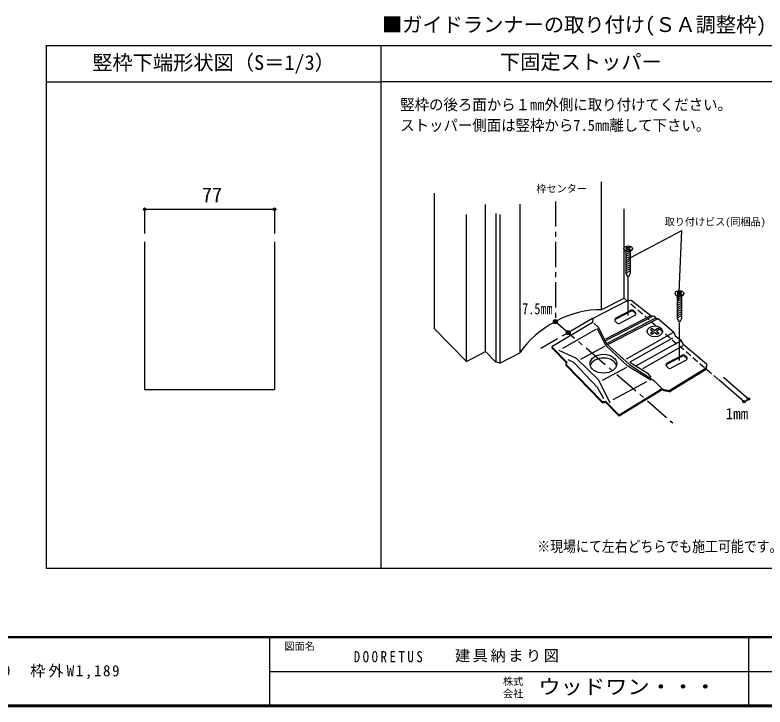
# Model space of a CAD drawing. Units: millimetres, scale not verified, with parts at other scales. Extents: x -973 to 977, y -701 to 696.
# Drawn here: x -250 to 491, y -701 to -17 of the extents above; entities that cross this region are included whole.
import ezdxf
from ezdxf.enums import TextEntityAlignment as Align

# ---------------------------------------------------------------- set-up
doc = ezdxf.new("R2010")
doc.units = ezdxf.units.MM
doc.header["$LTSCALE"] = 5
doc.header["$PDMODE"] = 32
doc.header["$PDSIZE"] = 2.5
doc.linetypes.add('CHAIN1', pattern=[8, 5, -1, 1, -1])
doc.linetypes.add('DASHED1', pattern=[1.8, 1.2, -0.6])
for name, color, linetype in [('1-E', 7, 'Continuous'), ('F-0_補助線', 7, 'Continuous'), ('F-1_枠', 6, 'Continuous'), ('F-A_文字', 7, 'Continuous')]:
    doc.layers.add(name, color=color, linetype=linetype)
doc.styles.add('ＭＳ ゴシック', font='')
doc.styles.get('ＭＳ ゴシック').set_extended_font_data('MS Gothic')

msp = doc.modelspace()

# ---------------------------------------------------------------- hatches: boundary and pattern name
at = {"layer": '1-E'}
for points in [[(286.331, -319.971, 1), (282.331, -319.971, 1)], [(299.027, -330.93, 1), (295.027, -330.93, 1)]]:
    msp.add_hatch(color=256, dxfattribs=at).paths.add_polyline_path(points)

# ---------------------------------------------------------------- linework, layer by layer
at = {"layer": '1-E', "color": 3}
for p, q in [((-218.906, -47.122), (112.039, -47.122)), ((112.039, -47.122), (901.639, -47.122)), ((112.039, -563.638), (112.039, -47.122)), ((-218.906, -83.122), (112.039, -83.122)), ((901.639, -83.122), (112.039, -83.122)), ((-121.631, -241.282), (-121.631, -387.164)), ((6.703, -241.282), (6.703, -387.164)), ((-121.631, -387.164), (6.703, -387.164))]:
    msp.add_line(p, q, dxfattribs=at)
at = {"layer": '1-E', "color": 2}
for p, q in [((329.614, -182.083), (329.614, -308.317)), ((164.632, -193.008), (164.632, -327.002)), ((215.174, -349.672), (215.174, -204.296)), ((249.107, -204.06), (249.107, -351.008)), ((196.339, -359.367), (196.339, -214.253)), ((225.395, -213.07), (225.395, -360.105)), ((229.531, -214.131), (229.531, -361.084)), ((352.143, -296.759), (352.143, -208.688)), ((329.614, -308.305), (352.143, -296.759)), ((329.099, -312.459), (329.127, -312.458)), ((196.339, -359.367), (164.632, -327.002)), ((196.339, -359.367), (215.174, -349.672)), ((225.395, -360.105), (215.174, -349.672)), ((229.531, -361.084), (249.107, -351.008)), ((229.531, -361.084), (225.395, -360.105))]:
    msp.add_line(p, q, dxfattribs=at)
at = {"layer": '1-E', "color": 4}
for p, q in [((-121.631, -209.025), (-121.631, -232.949)), ((-121.631, -209.025), (6.703, -209.025)), ((6.703, -209.025), (6.703, -232.949)), ((356.733, -257.837), (409.364, -230.003)), ((406.145, -298.886), (409.364, -230.003)), ((284.331, -319.971), (297.027, -330.93)), ((470.815, -399.198), (445.858, -377.655)), ((475.152, -396.543), (450.394, -375.171)), ((470.815, -399.198), (475.152, -396.543))]:
    msp.add_line(p, q, dxfattribs=at)
at = {"layer": '1-E'}
for p, q in [((460.267, -221.18), (460.025, -221.306)), ((354.775, -246.405), (353.992, -246.908)), ((353.992, -246.908), (355.383, -247.803)), ((355.383, -247.803), (353.992, -248.697)), ((353.992, -248.697), (354.775, -249.2)), ((353.997, -250.293), (353.997, -272.641)), ((358.334, -251.708), (353.997, -253.786)), ((354.775, -246.405), (356.166, -247.299)), ((356.166, -248.306), (354.775, -249.2)), ((357.557, -246.405), (356.166, -247.299)), ((356.166, -248.306), (357.557, -249.2)), ((357.557, -246.405), (358.339, -246.908)), ((358.339, -248.697), (357.557, -249.2)), ((358.334, -250.33), (358.334, -272.641)), ((358.334, -253.735), (353.997, -255.814)), ((358.334, -255.762), (353.997, -257.841)), ((358.334, -257.79), (353.997, -259.868)), ((358.334, -259.817), (353.997, -261.895)), ((358.334, -261.844), (353.997, -263.923)), ((358.334, -263.871), (353.997, -265.95)), ((358.334, -265.899), (353.997, -267.977)), ((358.334, -267.926), (353.997, -270.004)), ((358.334, -269.953), (353.997, -272.032)), ((353.997, -272.641), (356.166, -276.397)), ((358.334, -272.641), (356.166, -276.397)), ((356.166, -313.959), (356.166, -277.172)), ((405.487, -290.783), (404.704, -291.286)), ((404.704, -291.286), (406.095, -292.18)), ((406.095, -292.18), (404.704, -293.074)), ((404.704, -293.074), (405.487, -293.578)), ((404.709, -294.67), (404.709, -317.018)), ((409.046, -296.086), (404.709, -298.164)), ((405.487, -290.783), (406.878, -291.677)), ((406.878, -292.683), (405.487, -293.578)), ((408.269, -290.783), (406.878, -291.677)), ((406.878, -292.683), (408.269, -293.578)), ((408.269, -290.783), (409.052, -291.286)), ((409.052, -293.074), (408.269, -293.578)), ((409.046, -294.708), (409.046, -317.018)), ((355.351, -299.528), (321.213, -317.023)), ((355.351, -299.528), (359.229, -299.016)), ((359.229, -299.016), (378.74, -314.041)), ((409.046, -298.113), (404.709, -300.191)), ((409.046, -300.14), (404.709, -302.218)), ((409.046, -302.167), (404.709, -304.246)), ((359.162, -308.802), (343.954, -316.683)), ((359.162, -309.802), (343.954, -317.683)), ((359.162, -308.802), (359.162, -309.802)), ((359.573, -308.644), (359.573, -309.644)), ((359.815, -308.596), (359.815, -309.596)), ((360.082, -308.578), (360.082, -309.578)), ((360.374, -308.6), (360.374, -309.6)), ((360.645, -308.659), (360.645, -309.659)), ((361.363, -309.042), (361.363, -310.042)), ((361.363, -309.042), (363.177, -310.556)), ((361.363, -310.042), (363.177, -311.556)), ((409.046, -304.195), (404.709, -306.273)), ((409.046, -306.222), (404.709, -308.3)), ((409.046, -308.249), (404.709, -310.328)), ((409.046, -310.276), (404.709, -312.355)), ((321.213, -317.023), (320.852, -320.95)), ((380.933, -314.643), (333.686, -339.19)), ((378.349, -314.244), (333.754, -337.412)), ((383.251, -316.681), (335.155, -341.668)), ((385.474, -317.233), (336.556, -342.647)), ((343.046, -317.648), (343.046, -318.648)), ((343.246, -317.298), (343.246, -318.298)), ((343.954, -316.683), (343.954, -317.683)), ((362.816, -313.867), (347.609, -321.748)), ((378.74, -314.041), (381.84, -314.796)), ((381.84, -314.796), (383.597, -316.501)), ((383.597, -316.501), (385.778, -316.945)), ((385.778, -316.945), (401.408, -330.438)), ((409.046, -312.304), (404.709, -314.382)), ((409.046, -314.331), (404.709, -316.409)), ((404.709, -317.018), (406.878, -320.774)), ((409.046, -317.018), (406.878, -320.774)), ((320.852, -320.95), (280.925, -345.079)), ((322.157, -321.72), (326.425, -325.601)), ((326.425, -325.601), (335.034, -342.316)), ((345.407, -321.508), (343.593, -319.995)), ((406.878, -358.337), (406.878, -321.549)), ((324.301, -327.826), (291.179, -346.716)), ((334.086, -343.735), (325.823, -326.867)), ((354.475, -356.908), (400.757, -330.805)), ((379.78, -326.895), (378.215, -327.901)), ((378.215, -327.901), (380.997, -329.689)), ((380.997, -329.689), (378.215, -331.478)), ((378.215, -331.478), (379.78, -332.484)), ((379.78, -326.895), (382.562, -328.683)), ((382.562, -330.695), (379.78, -332.484)), ((385.344, -326.895), (382.562, -328.683)), ((382.562, -330.695), (385.344, -332.484)), ((385.344, -326.895), (386.909, -327.901)), ((386.909, -331.478), (385.344, -332.484)), ((401.408, -330.438), (402.549, -334.053)), ((400.136, -336.267), (357.824, -360.132)), ((407.898, -339.321), (364.206, -363.829)), ((402.549, -334.053), (407.774, -337.913)), ((407.774, -337.913), (410.094, -341.97)), ((280.925, -345.079), (280.925, -346.079)), ((280.925, -345.079), (296.001, -360.393)), ((280.925, -346.079), (295.388, -360.77)), ((287.745, -348.168), (304.868, -356.31)), ((332.91, -344.538), (309.064, -357.364)), ((355.834, -363.922), (334.086, -343.735)), ((335.034, -342.316), (357.493, -362.491)), ((410.094, -344.014), (370.536, -366.746)), ((410.094, -341.97), (433.773, -361.819)), ((409.874, -353.18), (394.667, -361.061)), ((409.874, -354.18), (394.667, -362.061)), ((409.874, -353.18), (409.874, -354.18)), ((410.286, -353.022), (410.286, -354.022)), ((410.527, -352.974), (410.527, -353.974)), ((410.794, -352.956), (410.794, -353.956)), ((411.086, -352.977), (411.086, -353.977)), ((411.357, -353.037), (411.357, -354.037)), ((412.076, -353.42), (412.076, -354.42)), ((412.076, -353.42), (413.889, -354.934)), ((412.076, -354.42), (413.889, -355.934)), ((294.531, -361.856), (294.531, -362.856)), ((294.648, -362.325), (294.648, -363.325)), ((294.807, -362.546), (294.807, -363.546)), ((294.818, -362.558), (329.925, -398.219)), ((295.007, -361.005), (296.001, -360.393)), ((295.06, -362.804), (295.06, -363.804)), ((302.584, -360.597), (296.827, -357.847)), ((325.931, -385.135), (302.584, -360.597)), ((304.868, -356.31), (327.275, -377.898)), ((357.493, -362.491), (381.711, -378.252)), ((357.824, -360.132), (374.993, -370.777)), ((393.759, -362.026), (393.759, -363.026)), ((393.959, -361.675), (393.959, -362.675)), ((394.667, -361.061), (394.667, -362.061)), ((413.528, -358.245), (398.321, -366.126)), ((433.773, -361.819), (433.245, -365.906)), ((433.773, -362.819), (433.245, -366.906)), ((433.773, -361.819), (433.773, -362.819)), ((294.818, -363.558), (329.925, -399.219)), ((354.472, -365.26), (330.626, -378.089)), ((378.474, -377.962), (355.834, -363.922)), ((396.119, -365.886), (394.306, -364.373)), ((433.245, -365.906), (396.687, -388.287)), ((396.687, -389.287), (433.245, -366.906)), ((433.245, -366.906), (433.245, -365.906)), ((338.37, -400.555), (327.275, -377.898)), ((374.993, -370.777), (378.75, -374.976)), ((332.146, -396.326), (325.931, -385.135)), ((374.382, -379.479), (341.028, -397.423)), ((381.711, -378.252), (389.752, -386.479)), ((389.752, -387.479), (347.357, -413.56)), ((389.752, -386.479), (347.358, -412.561)), ((389.752, -386.479), (389.752, -387.479)), ((391.801, -387.564), (389.752, -386.479)), ((391.801, -388.564), (389.752, -387.479)), ((391.801, -387.564), (391.801, -388.564)), ((396.687, -388.287), (391.801, -387.564)), ((396.687, -389.287), (391.801, -388.564)), ((396.687, -388.287), (396.687, -389.287)), ((329.925, -398.219), (329.925, -399.219)), ((330.459, -398.65), (330.459, -399.65)), ((330.987, -398.915), (330.987, -399.915)), ((331.6, -399.079), (331.6, -400.079)), ((332.295, -399.106), (332.295, -400.106)), ((332.929, -398.987), (332.929, -399.987)), ((333.664, -398.651), (333.664, -399.652)), ((333.664, -398.651), (347.358, -412.561)), ((333.664, -399.651), (347.356, -413.56)), ((347.358, -412.561), (347.357, -413.56))]:
    msp.add_line(p, q, dxfattribs=at)
at = {"layer": '1-E', "linetype": 'DASHED1'}
msp.add_line((352.143, -296.759), (445.858, -377.655), dxfattribs=at)
at = {"layer": '1-E', "color": 4, "linetype": 'CHAIN1'}
msp.add_line((321.093, -317.035), (269.884, -346.601), dxfattribs=at)
at = {"layer": '1-E', "color": 3}
msp.add_lwpolyline([(-218.906, -47.122), (-218.906, -563.638), (901.639, -563.638)], dxfattribs=at)
at = {"layer": '1-E', "color": 4, "linetype": 'CHAIN1'}
msp.add_lwpolyline([(284.331, -201.22), (284.331, -319.971), (400.374, -420.141)], dxfattribs=at)
at = {"layer": '1-E'}
for points in [[(358.339, -246.908), (356.948, -247.803), (358.339, -248.697)], [(409.052, -291.286), (407.661, -292.18), (409.052, -293.074)], [(386.909, -327.901), (384.127, -329.689), (386.909, -331.478)]]:
    msp.add_lwpolyline(points, dxfattribs=at)
for centre in [(284.331, -319.971), (297.027, -330.93)]:
    msp.add_circle(centre, 2, dxfattribs=at)
for centre, radius, start, end in [((360.082, -310.578), 2, 50.15987, 117.39493), ((360.082, -311.578), 2, 50.15987, 117.39493), ((361.896, -312.092), 2, 297.39493, 50.15987), ((344.875, -318.459), 2, 117.39493, 230.15987), ((344.875, -319.459), 2, 117.39493, 165.52249), ((361.896, -313.092), 2, 20.7554, 50.15987), ((346.688, -319.973), 2, 230.15987, 297.39493), ((410.794, -354.956), 2, 50.15987, 117.39493), ((410.794, -355.956), 2, 50.15987, 117.39493), ((412.608, -356.469), 2, 297.39493, 50.15987), ((295.531, -361.856), 1, 121.6015, 224.55109), ((295.531, -362.856), 1, 180, 224.55109), ((395.587, -362.837), 2, 117.39493, 230.15987), ((395.587, -363.837), 2, 117.39493, 165.52249), ((412.608, -357.469), 2, 20.7554, 50.15987), ((397.401, -364.35), 2, 230.15987, 297.39493), ((332.063, -396.115), 3, 224.55109, 302.26296), ((332.063, -397.115), 3, 224.55109, 302.26296)]:
    msp.add_arc(centre, radius, start, end, dxfattribs=at)
for centre, major_axis, ratio in [((356.166, -247.803), (4.359, 0), 0.6), ((406.878, -292.18), (4.359, 0), 0.6), ((382.562, -329.689), (7.619, 0), 0.7), ((331.802, -361.641), (13.283, 0), 0.7)]:
    msp.add_ellipse(centre, major_axis=major_axis, ratio=ratio, dxfattribs=at)
for centre, major_axis, ratio, start_param, end_param in [((356.22, -248.043), (4.359, 0), 0.6, 3.2305959, 6.4650604), ((406.933, -292.421), (4.359, 0), 0.6, 3.2305959, 6.4650604), ((331.854, -365.362), (13.283, 0), 0.7, 0.2111187, 2.9497865)]:
    msp.add_ellipse(centre, major_axis=major_axis, ratio=ratio, start_param=start_param, end_param=end_param, dxfattribs=at)
at = {"layer": '1-E', "color": 2}
msp.add_ellipse((301.838, -355.649), major_axis=(57.743, 32.32), ratio=0.6, start_param=0.7737998, end_param=2.292833, dxfattribs=at)
at = {"layer": '1-E'}
for p in [(-121.631, -209.025), (6.703, -209.025)]:
    msp.add_point(p, dxfattribs=at)
at = {"layer": '1-E', "color": 4}
for p in [(470.815, -399.198), (475.152, -396.543)]:
    msp.add_point(p, dxfattribs=at)
at = {"layer": 'F-1_枠'}
for p, q in [((976.653, -631.667), (-973.347, -631.667)), ((976.653, -632.5), (-973.347, -632.5)), ((1.653, -632.5), (1.653, -699.167)), ((474.986, -632.5), (474.986, -699.167)), ((1.653, -665.833), (974.986, -665.834)), ((976.653, -699.167), (-973.347, -699.167)), ((976.653, -700), (-973.347, -700)), ((976.653, -700.833), (-973.347, -700.833))]:
    msp.add_line(p, q, dxfattribs=at)

# ---------------------------------------------------------------- texts
at = {"layer": '1-E', "style": 'ＭＳ ゴシック'}
for s, height, p in [('■ガイドランナーの取り付け(ＳＡ調整枠)', 14.66, (112.926, -38.283)), ('竪枠下端形状図（S＝1/3）', 14.66, (-173.433, -75.749)), ('下固定ストッパー', 14.66, (229.439, -75.122)), ('枠センター', 7.331, (265.475, -194.553)), ('77', 14.66, (-64.992, -206.525)), ('取り付けビス(同梱品)', 7.331, (392.195, -227.278)), ('1㎜', 11, (452.432, -419.785))]:
    msp.add_text(s, height=height, dxfattribs=at).set_placement(p, align=Align.BOTTOM_LEFT)
for s, width, p in [('竪枠の後ろ面から１㎜外側に取り付けてください。', 0.95, (130.948, -114.449)), ('ストッパー側面は竪枠から7.5㎜離して下さい。', 0.95, (130.948, -134.849)), ('7.5㎜', 0.8, (251.511, -316.053)), ('※現場にて左右どちらでも施工可能です。', 0.85, (266.373, -550.961))]:
    msp.add_text(s, height=11, dxfattribs=dict(at, width=width)).set_placement(p, align=Align.BOTTOM_LEFT)
at = {"layer": 'F-0_補助線', "char_height": 11, "attachment_point": 7, "style": 'ＭＳ ゴシック'}
for s, insert in [('\\T1.17;建具納まり図', (185.035, -656.798)), ('\\T1.39;\\W0.85;DOORETUS', (84.986, -656.798))]:
    msp.add_mtext(s, dxfattribs=dict(at, insert=insert))
at = {"layer": 'F-A_文字', "style": 'ＭＳ ゴシック'}
for s, p in [('図面名', (16.653, -646.667)), ('株式', (232.486, -681.5)), ('会社', (232.486, -693.5))]:
    msp.add_text(s, height=7.331, dxfattribs=at).set_placement(p, align=Align.BOTTOM_LEFT)
at = {"layer": 'F-A_文字', "style": 'ＭＳ ゴシック', "width": 1.1}
msp.add_text('ウッドワン・・・', height=14.66, dxfattribs=at).set_placement((267.486, -692.5), align=Align.BOTTOM_LEFT)
at = {"layer": 'F-A_文字', "insert": (-846.68, -673.333), "char_height": 11, "attachment_point": 7, "style": 'ＭＳ ゴシック'}
msp.add_mtext('\\T1.2;ドレタス\u3000クローゼットドア\\~\\~調整枠\u3000３方枠下レール無し\u3000枠外H2,339\u3000枠外W1,189', dxfattribs=at)

doc.saveas('drawing.dxf')
